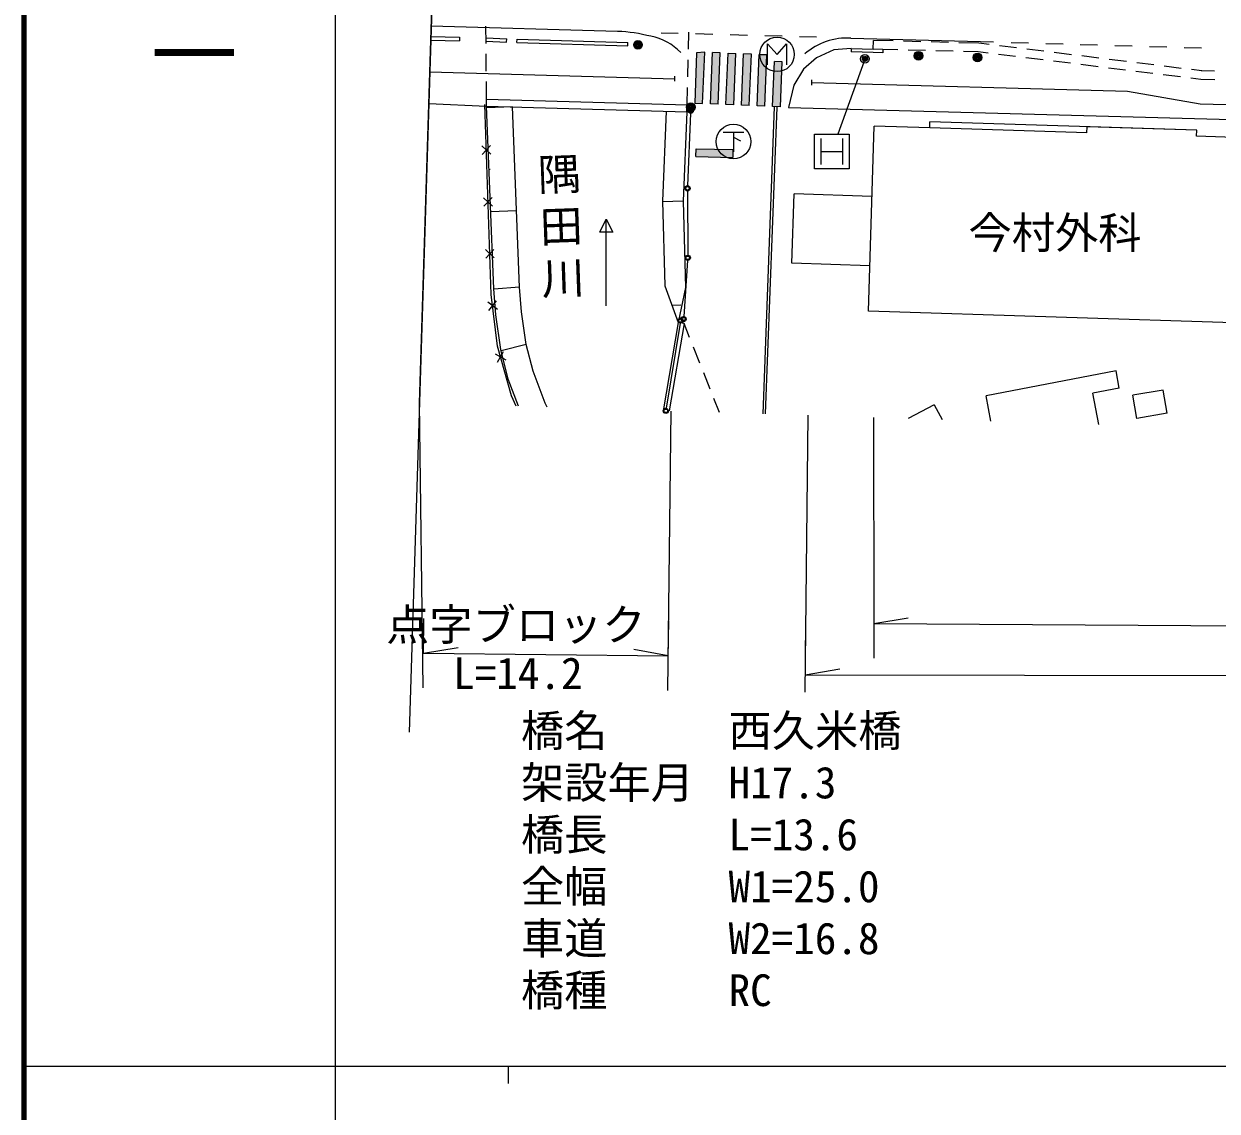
# Model space of a CAD drawing. Units: millimetres, scale not verified. Extents: x 40000 to 680000, y 20000 to 380000.
# Drawn here: x 40000 to 108980, y 202409 to 265234 of the extents above; entities that cross this region are included whole.
import ezdxf
from ezdxf.enums import TextEntityAlignment as Align

# ---------------------------------------------------------------- set-up
doc = ezdxf.new("R2010")
doc.units = ezdxf.units.MM
doc.header["$LTSCALE"] = 1000
doc.header["$PDMODE"] = 32
doc.header["$PDSIZE"] = 500
for name, color, linetype, lineweight in [('M-BGD', 7, 'Continuous', 25), ('M-BGD-EXST', 7, 'Continuous', 25), ('M-BMK-OTRS', 5, 'Continuous', 25), ('M-STR-HTXT', 7, 'Continuous', 13), ('M-STR-STR1', 1, 'Continuous', 25), ('M-STR-STRC', 7, 'Continuous', 25), ('M-TTL', 2, 'Continuous', 140), ('M-TTL-BAND', 7, 'Continuous', 25)]:
    doc.layers.add(name, color=color, linetype=linetype, lineweight=lineweight)
doc.layers.add('M-BMK-HTXT', color=7, linetype='Continuous')
doc.styles.add('@ＭＳ ゴシック', font='')
doc.styles.add('ＭＳ ゴシック', font='')
doc.styles.get('@ＭＳ ゴシック').set_extended_font_data('@MS Gothic')
doc.styles.get('ＭＳ ゴシック').set_extended_font_data('MS Gothic')

msp = doc.modelspace()

# ---------------------------------------------------------------- hatches: boundary and pattern name
at = {"layer": 'M-BGD'}
for points in [[(78791, 260648), (79236, 260634), (79359, 263601), (78885, 263559)], [(79686, 260616), (80136, 260597), (80259, 263563), (79809, 263582)], [(80585, 260578), (81035, 260560), (81158, 263526), (80708, 263545)], [(81485, 260541), (81934, 260522), (82057, 263489), (81608, 263507)], [(82384, 260504), (82833, 260485), (82956, 263451), (82507, 263470)], [(83286, 260450), (83736, 260431), (83843, 263033), (83394, 263052)], [(78860, 258016), (78850, 257567), (80982, 257521), (80991, 257971)]]:
    msp.add_hatch(color=256, dxfattribs=at).paths.add_polyline_path(points)

# ---------------------------------------------------------------- linework, layer by layer
for p, q in [((63528, 264297), (65183, 264256)), ((63534, 264497), (65188, 264456)), ((65188, 264456), (65183, 264256)), ((66721, 264228), (66730, 264428)), ((66721, 264228), (67901, 264177)), ((66730, 264428), (67910, 264377)), ((67901, 264177), (67910, 264377)), ((68504, 264157), (68511, 264356)), ((68511, 264356), (74911, 264163)), ((89094, 263776), (89108, 264276)), ((90256, 264246), (89108, 264276)), ((91855, 264204), (90856, 264230)), ((68504, 264157), (74905, 263964)), ((74905, 263964), (74911, 264163)), ((78885, 263559), (78791, 260648)), ((79359, 263601), (78885, 263559)), ((79236, 260634), (79359, 263601)), ((79686, 260616), (79809, 263582)), ((80259, 263563), (79809, 263582)), ((80136, 260597), (80259, 263563)), ((80585, 260578), (80708, 263545)), ((80708, 263545), (81158, 263526)), ((81035, 260560), (81158, 263526)), ((81485, 260541), (81608, 263507)), ((82057, 263489), (81608, 263507)), ((87832, 263804), (87828, 263613)), ((89088, 263576), (87828, 263613)), ((87833, 263804), (89094, 263776)), ((89657, 263560), (89088, 263576)), ((89663, 263760), (89094, 263776)), ((89662, 263764), (89657, 263560)), ((90515, 263738), (89663, 263760)), ((92114, 263696), (91115, 263722)), ((93455, 264162), (92455, 264189)), ((93714, 263655), (92714, 263681)), ((95202, 264117), (94055, 264147)), ((95165, 263618), (94314, 263640)), ((95745, 263546), (95165, 263618)), ((95794, 264043), (95202, 264117)), ((97382, 263846), (96390, 263969)), ((98970, 263649), (97978, 263772)), ((100558, 263452), (99565, 263575)), ((81934, 260522), (82057, 263489)), ((82384, 260504), (82507, 263470)), ((82956, 263451), (82507, 263470)), ((82507, 263470), (82956, 263451)), ((82833, 260485), (82956, 263451)), ((83286, 260450), (83394, 263052)), ((83843, 263033), (83394, 263052)), ((83736, 260431), (83843, 263033)), ((97333, 263348), (96340, 263472)), ((98920, 263151), (97928, 263274)), ((100508, 262954), (99516, 263077)), ((102096, 262757), (101104, 262880)), ((102146, 263255), (101153, 263378)), ((103733, 263057), (102741, 263181)), ((105321, 262860), (104329, 262983)), ((63471, 262466), (77625, 262064)), ((77621, 261914), (77630, 262214)), ((103684, 262560), (102692, 262683)), ((105272, 262362), (104279, 262486)), ((106859, 262165), (105867, 262288)), ((106909, 262663), (105917, 262786)), ((108096, 262515), (107504, 262589)), ((108835, 262498), (108048, 262519)), ((85548, 261699), (85557, 261999)), ((108035, 262019), (107455, 262091)), ((108841, 261997), (108035, 262019)), ((63413, 260634), (66741, 260477)), ((78542, 260068), (78369, 255878)), ((78791, 260648), (79236, 260634)), ((80136, 260597), (79686, 260616)), ((81035, 260560), (80585, 260578)), ((81934, 260522), (81485, 260541)), ((82833, 260485), (82384, 260504)), ((83370, 260434), (82709, 242697)), ((83520, 260429), (82859, 242692)), ((83736, 260431), (83286, 260450)), ((84192, 260397), (121709, 259375)), ((92370, 259224), (92381, 259577)), ((107799, 259094), (92381, 259577)), ((85699, 256860), (85699, 258860)), ((85699, 258860), (87699, 258860)), ((87699, 258860), (87699, 256860)), ((88817, 248627), (89152, 259325)), ((92370, 259224), (89152, 259325)), ((101451, 258939), (92370, 259224)), ((101451, 258939), (101462, 259292)), ((107799, 259094), (101462, 259292)), ((107788, 258741), (107799, 259094)), ((110987, 258640), (107788, 258741)), ((78850, 257567), (78860, 258016)), ((78860, 258016), (80991, 257971)), ((86074, 258610), (86074, 257110)), ((87324, 258610), (87324, 257110)), ((78850, 257567), (80982, 257521)), ((80991, 257971), (80982, 257521)), ((86074, 257860), (87324, 257860)), ((66887, 256814), (66961, 256833)), ((87699, 256860), (85699, 256860)), ((78363, 255578), (78376, 251867)), ((84402, 251397), (84528, 255406)), ((89025, 255265), (84528, 255406)), ((73294, 253196), (73669, 253946)), ((73669, 248946), (73669, 253946)), ((73669, 253946), (74044, 253196)), ((74044, 253196), (73294, 253196)), ((78367, 251567), (78147, 248324)), ((88899, 251256), (84402, 251397)), ((110652, 247943), (88817, 248627)), ((77824, 247970), (76953, 242877)), ((77935, 247941), (77133, 243020)), ((78169, 247911), (77307, 242866)), ((77838, 248158), (77754, 248161)), ((78169, 247911), (77824, 247970)), ((78488, 247109), (78169, 247911)), ((79079, 245622), (78709, 246551)), ((79669, 244135), (79300, 245064)), ((103134, 245180), (95619, 243750)), ((103323, 244184), (103134, 245180)), ((80209, 242775), (79891, 243577)), ((95898, 242283), (95619, 243750)), ((103323, 244184), (101792, 243893)), ((102135, 242088), (101792, 243893)), ((105867, 244073), (104108, 243775)), ((104335, 242434), (104108, 243775)), ((106094, 242732), (105867, 244073)), ((92628, 243229), (91124, 242433)), ((92628, 243229), (93083, 242371)), ((106094, 242732), (104335, 242434))]:
    msp.add_line(p, q, dxfattribs=at)
for points in [[(87833, 263804), (86824, 263729), (85816, 263269), (85077, 262612), (84504, 261688), (84192, 260397)], [(85553, 261849), (103798, 261336), (108002, 260621), (123020, 260225), (129850, 260654), (195414, 258795)], [(68599, 243139), (68002, 244712), (67565, 246418), (67284, 248419), (67161, 249929), (66741, 260477)], [(70256, 243087), (70138, 243311), (69434, 245166), (69039, 246709), (68776, 248585), (68659, 250020), (68244, 260434)], [(77124, 260182), (76914, 254993), (77045, 250101), (77824, 247970)], [(78324, 260148), (78115, 254985), (78248, 249993), (77824, 247970)]]:
    msp.add_lwpolyline(points, dxfattribs=at)
for centre, radius in [((78548, 260218), 150), ((78548, 260218), 120), ((78548, 260218), 100), ((78363, 255728), 150), ((78363, 255728), 120), ((78363, 255728), 100), ((78377, 251717), 150), ((78377, 251717), 120), ((78377, 251717), 100), ((77959, 248089), 150), ((77959, 248089), 120), ((77959, 248089), 100), ((78137, 248175), 150), ((78137, 248175), 120), ((78137, 248175), 100), ((77109, 242872), 150), ((77109, 242872), 120), ((77109, 242872), 100)]:
    msp.add_circle(centre, radius, dxfattribs=at)
at = {"layer": 'M-BGD-EXST'}
for p, q in [((82988, 262872), (82988, 264072)), ((82988, 264072), (83538, 263472)), ((83538, 263472), (84088, 264072)), ((84088, 264072), (84088, 262872)), ((80419, 258981), (81619, 258981)), ((81019, 258981), (81019, 257831)), ((81019, 258681), (81419, 258481))]:
    msp.add_line(p, q, dxfattribs=at)
for centre in [(83538, 263472), (81019, 258431)]:
    msp.add_circle(centre, 1000, dxfattribs=at)
at = {"layer": 'M-BMK-OTRS'}
msp.add_line((62871, 243318), (64750, 303289), dxfattribs=at)
msp.add_lwpolyline([(65218, 318222), (63413, 260634), (62275, 224299)], dxfattribs=at)
at = {"layer": 'M-STR-HTXT'}
for p, q in [((88571, 263077), (87058, 258860)), ((63077, 226869), (62871, 243318)), ((77232, 226712), (77410, 242863)), ((85160, 226624), (85337, 242614)), ((89119, 242496), (89125, 230580)), ((63099, 228868), (63121, 230868)), ((77254, 228712), (77276, 230712)), ((85182, 228624), (85204, 230624)), ((89125, 230580), (91127, 230918)), ((89125, 230580), (89126, 228580)), ((89125, 230580), (330434, 229103)), ((63099, 228868), (65102, 229196)), ((77254, 228712), (75260, 229084)), ((63099, 228868), (77254, 228712)), ((85171, 227624), (87172, 227971)), ((85171, 227624), (195094, 227435))]:
    msp.add_line(p, q, dxfattribs=at)
for radius in [150, 120, 90, 60, 30, 20]:
    msp.add_circle((88621, 263218), radius, dxfattribs=at)
msp.add_point((88621, 263218), dxfattribs=at)
at = {"layer": 'M-STR-STR1'}
for p, q in [((66715, 264098), (66703, 265098)), ((78419, 263764), (78445, 264764)), ((66733, 262498), (66722, 263498)), ((78377, 262165), (78403, 263164)), ((66752, 260877), (66740, 261898)), ((78335, 260548), (78362, 261565)), ((66741, 260477), (66752, 260877)), ((66752, 260877), (78335, 260548)), ((66741, 260477), (78324, 260148)), ((78324, 260148), (78335, 260548))]:
    msp.add_line(p, q, dxfattribs=at)
at = {"layer": 'M-STR-STRC'}
for p, q in [((74322, 264801), (63553, 265103)), ((77830, 264678), (76831, 264705)), ((79830, 264624), (78830, 264651)), ((81829, 264570), (80829, 264597)), ((83828, 264516), (82829, 264543)), ((85828, 264462), (84828, 264489)), ((87814, 264403), (96052, 264189)), ((97073, 264164), (98072, 264136)), ((99072, 264107), (100071, 264078)), ((101071, 264049), (102070, 264020)), ((103070, 263991), (104070, 263963)), ((105069, 263934), (106069, 263905)), ((107068, 263876), (108068, 263847)), ((68244, 260434), (66745, 260375)), ((66475, 258184), (66987, 257706)), ((66492, 257689), (66970, 258201)), ((66578, 255186), (67090, 254708)), ((66595, 254691), (67073, 255203)), ((78115, 254985), (76915, 254953)), ((68483, 254439), (66984, 254380)), ((66682, 252187), (67193, 251710)), ((66699, 251693), (67176, 252204)), ((68659, 250020), (67164, 249898)), ((66821, 249171), (67373, 248739)), ((66881, 248679), (67313, 249230)), ((77975, 248979), (77460, 248966)), ((67381, 245691), (67725, 246300)), ((69039, 246709), (67586, 246337)), ((67248, 246168), (67858, 245823))]:
    msp.add_line(p, q, dxfattribs=at)
msp.add_lwpolyline([(68459, 243143), (68181, 243733), (67382, 246610), (67018, 249602), (66640, 260571)], dxfattribs=at)
for centre, radius in [((75501, 264025), 250), ((75501, 264025), 204), ((75501, 264025), 159), ((75501, 264025), 114), ((75501, 264025), 68.2), ((75501, 264025), 22.7), ((91720, 263394), 250), ((91720, 263394), 204), ((91720, 263394), 159), ((91720, 263394), 114), ((95132, 263297), 250), ((91720, 263394), 68.2), ((91720, 263394), 22.7), ((95132, 263297), 204), ((95132, 263297), 159), ((95132, 263297), 114), ((95132, 263297), 68.2), ((95132, 263297), 22.7), ((78560, 260419), 250), ((78560, 260419), 204), ((78560, 260419), 159), ((78560, 260419), 114), ((78560, 260419), 68.2), ((78560, 260419), 22.7)]:
    msp.add_circle(centre, radius, dxfattribs=at)
for centre, radius, start, end in [((73907, 255468), 9342, 75.53092, 87.45778), ((75605, 261262), 3314, 44.34928, 78.92691), ((87557, 260788), 3624, 85.94057, 131.69734)]:
    msp.add_arc(centre, radius, start, end, dxfattribs=at)
at = {"layer": 'M-TTL'}
msp.add_line((40000, 380000), (40000, 20000), dxfattribs=at)
at = {"layer": 'M-TTL-BAND'}
for p, q in [((58000, 370000), (58000, 20000)), ((40000, 205000), (579000, 205000)), ((68000, 205000), (68000, 204000))]:
    msp.add_line(p, q, dxfattribs=at)

# ---------------------------------------------------------------- texts
at = {"layer": 'M-BMK-HTXT', "style": 'ＭＳ ゴシック'}
msp.add_text('今村外科', height=1833, dxfattribs=at).set_placement((94606, 254079), align=Align.TOP_LEFT)
at = {"layer": 'M-BMK-HTXT', "insert": (69731, 257786), "char_height": 1833, "attachment_point": 7, "rotation": 272.045, "style": '@ＭＳ ゴシック'}
msp.add_mtext('\\T1.2;隅田川', dxfattribs=at)
at = {"layer": 'M-STR-HTXT', "style": 'ＭＳ ゴシック'}
for s, p in [('点字ブロック', (60938, 229051)), ('橋名', (68735, 222929)), ('西久米橋', (80735, 222929)), ('架設年月', (68735, 219929)), ('H17.3', (80735, 219929)), ('橋長', (68735, 216929)), ('L=13.6', (80735, 216929)), ('全幅', (68735, 213929)), ('W1=25.0', (80735, 213929)), ('車道', (68735, 210929)), ('W2=16.8', (80735, 210929)), ('橋種', (68735, 207929)), ('RC', (80735, 207929))]:
    msp.add_text(s, height=1833, dxfattribs=at).set_placement(p, align=Align.BOTTOM_LEFT)
msp.add_text('L=14.2', height=1833, dxfattribs=at).set_placement((64816, 228629), align=Align.TOP_LEFT)
at = {"layer": 'M-TTL-BAND', "style": '@ＭＳ ゴシック'}
msp.add_text('縮尺千分の一', height=3666, rotation=270, dxfattribs=at).set_placement((49777, 261030), align=Align.MIDDLE_RIGHT)

doc.saveas('drawing.dxf')
